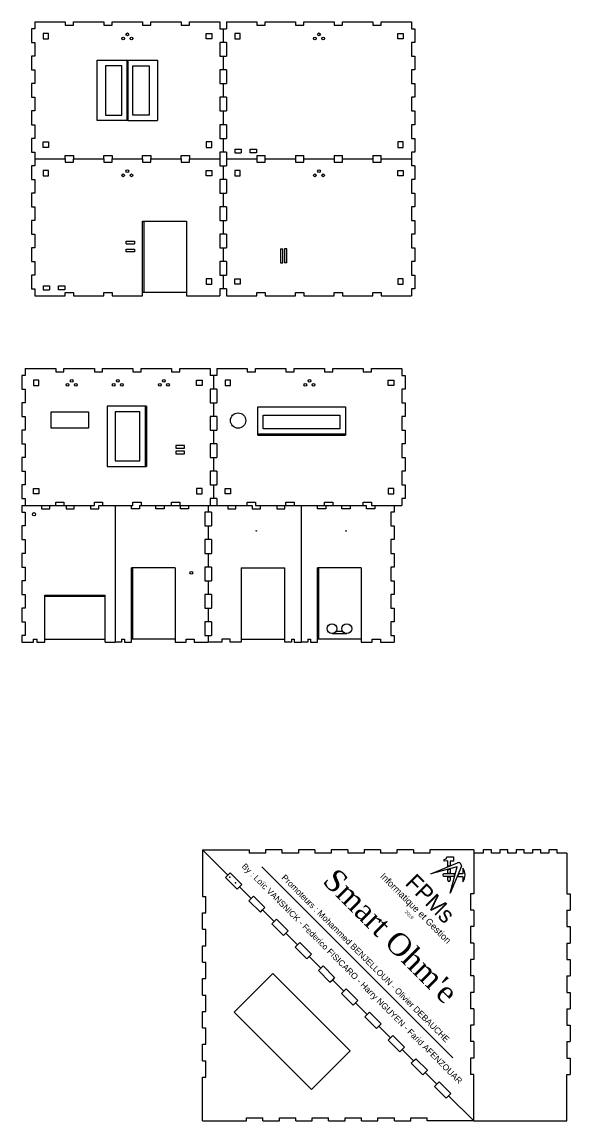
# Model space of a CAD drawing. Header units: centimetres. Extents: x 2033 to 2316, y 2004 to 2206.
# Drawn here: x 2033.3 to 2133.4, y 2003.8 to 2204.5 of the extents above; entities that cross this region are included whole.
import ezdxf

# ---------------------------------------------------------------- set-up
doc = ezdxf.new("R2010")
doc.units = ezdxf.units.CM
doc.styles.get("Standard").update_dxf_attribs({"font": 'arial.ttf'})

msp = doc.modelspace()

# ---------------------------------------------------------------- linework, layer by layer
for p, q in [((2035.62, 2204.48), (2041.18, 2204.48)), ((2035.62, 2204.48), (2035.62, 2203.23)), ((2041.18, 2204.48), (2041.18, 2203.88)), ((2041.18, 2203.88), (2042.68, 2203.88)), ((2042.68, 2203.88), (2042.68, 2204.48)), ((2042.68, 2204.48), (2048.24, 2204.48)), ((2048.24, 2204.48), (2048.24, 2203.88)), ((2048.24, 2203.88), (2049.74, 2203.88)), ((2049.74, 2203.88), (2049.74, 2204.48)), ((2049.74, 2204.48), (2055.3, 2204.48)), ((2055.3, 2204.48), (2055.3, 2203.88)), ((2055.3, 2203.88), (2056.8, 2203.88)), ((2056.8, 2203.88), (2056.8, 2204.48)), ((2056.8, 2204.48), (2062.36, 2204.48)), ((2062.36, 2204.48), (2062.36, 2203.88)), ((2062.36, 2203.88), (2063.86, 2203.88)), ((2063.86, 2203.88), (2063.86, 2204.48)), ((2063.86, 2204.48), (2069.42, 2204.48)), ((2069.42, 2204.48), (2069.42, 2203.23)), ((2070.62, 2204.48), (2076.18, 2204.48)), ((2070.62, 2204.48), (2070.62, 2203.23)), ((2076.18, 2204.48), (2076.18, 2203.88)), ((2076.18, 2203.88), (2077.68, 2203.88)), ((2077.68, 2203.88), (2077.68, 2204.48)), ((2077.68, 2204.48), (2083.24, 2204.48)), ((2083.24, 2204.48), (2083.24, 2203.88)), ((2083.24, 2203.88), (2084.74, 2203.88)), ((2084.74, 2203.88), (2084.74, 2204.48)), ((2084.74, 2204.48), (2090.3, 2204.48)), ((2090.3, 2204.48), (2090.3, 2203.88)), ((2090.3, 2203.88), (2091.8, 2203.88)), ((2091.8, 2203.88), (2091.8, 2204.48)), ((2091.8, 2204.48), (2097.36, 2204.48)), ((2097.36, 2204.48), (2097.36, 2203.88)), ((2097.36, 2203.88), (2098.86, 2203.88)), ((2098.86, 2203.88), (2098.86, 2204.48)), ((2098.86, 2204.48), (2104.42, 2204.48)), ((2104.42, 2204.48), (2104.42, 2203.23)), ((2035.62, 2203.23), (2035.02, 2203.23)), ((2035.02, 2203.23), (2035.02, 2200.73)), ((2037.12, 2202.38), (2037.12, 2201.38)), ((2038.12, 2202.38), (2037.12, 2202.38)), ((2038.12, 2201.38), (2038.12, 2202.38)), ((2066.92, 2201.38), (2066.92, 2202.38)), ((2066.92, 2202.38), (2067.92, 2202.38)), ((2067.92, 2202.38), (2067.92, 2201.38)), ((2069.42, 2203.23), (2070.62, 2203.23)), ((2070.02, 2203.23), (2070.02, 2200.73)), ((2072.12, 2202.38), (2072.12, 2201.38)), ((2073.12, 2202.38), (2072.12, 2202.38)), ((2073.12, 2201.38), (2073.12, 2202.38)), ((2101.92, 2201.38), (2101.92, 2202.38)), ((2101.92, 2202.38), (2102.92, 2202.38)), ((2102.92, 2202.38), (2102.92, 2201.38)), ((2104.42, 2203.23), (2105.02, 2203.23)), ((2105.02, 2203.23), (2105.02, 2200.73)), ((2035.02, 2200.73), (2035.62, 2200.73)), ((2035.62, 2200.73), (2035.62, 2198.23)), ((2037.12, 2201.38), (2038.12, 2201.38)), ((2067.92, 2201.38), (2066.92, 2201.38)), ((2070.62, 2200.73), (2069.42, 2200.73)), ((2069.42, 2200.73), (2069.42, 2198.23)), ((2070.62, 2200.73), (2070.62, 2198.23)), ((2072.12, 2201.38), (2073.12, 2201.38)), ((2102.92, 2201.38), (2101.92, 2201.38)), ((2105.02, 2200.73), (2104.42, 2200.73)), ((2104.42, 2200.73), (2104.42, 2198.23)), ((2035.62, 2198.23), (2035.02, 2198.23)), ((2035.02, 2198.23), (2035.02, 2195.73)), ((2069.42, 2198.23), (2070.62, 2198.23)), ((2070.02, 2198.23), (2070.02, 2195.73)), ((2104.42, 2198.23), (2105.02, 2198.23)), ((2105.02, 2198.23), (2105.02, 2195.73)), ((2035.02, 2195.73), (2035.62, 2195.73)), ((2035.62, 2195.73), (2035.62, 2193.23)), ((2047.02, 2186.48), (2047.02, 2197.48)), ((2047.02, 2197.48), (2052.44, 2197.48)), ((2051.52, 2196.48), (2048.52, 2196.48)), ((2048.52, 2196.48), (2048.52, 2187.48)), ((2051.52, 2187.48), (2051.52, 2196.48)), ((2052.44, 2197.48), (2052.44, 2186.48)), ((2052.44, 2197.48), (2052.59, 2197.48)), ((2052.59, 2197.48), (2052.59, 2186.48)), ((2052.59, 2197.48), (2058.02, 2197.48)), ((2053.52, 2187.48), (2053.52, 2196.48)), ((2053.52, 2196.48), (2056.52, 2196.48)), ((2056.52, 2196.48), (2056.52, 2187.48)), ((2058.02, 2197.48), (2058.02, 2186.48)), ((2070.62, 2195.73), (2069.42, 2195.73)), ((2069.42, 2195.73), (2069.42, 2193.23)), ((2070.62, 2195.73), (2070.62, 2193.23)), ((2105.02, 2195.73), (2104.42, 2195.73)), ((2104.42, 2195.73), (2104.42, 2193.23)), ((2035.62, 2193.23), (2035.02, 2193.23)), ((2035.02, 2193.23), (2035.02, 2190.73)), ((2069.42, 2193.23), (2070.62, 2193.23)), ((2070.02, 2193.23), (2070.02, 2190.73)), ((2104.42, 2193.23), (2105.02, 2193.23)), ((2105.02, 2193.23), (2105.02, 2190.73)), ((2035.02, 2190.73), (2035.62, 2190.73)), ((2035.62, 2190.73), (2035.62, 2188.23)), ((2070.62, 2190.73), (2069.42, 2190.73)), ((2069.42, 2190.73), (2069.42, 2188.23)), ((2070.62, 2190.73), (2070.62, 2188.23)), ((2105.02, 2190.73), (2104.42, 2190.73)), ((2104.42, 2190.73), (2104.42, 2188.23)), ((2035.62, 2188.23), (2035.02, 2188.23)), ((2035.02, 2188.23), (2035.02, 2185.73)), ((2069.42, 2188.23), (2070.62, 2188.23)), ((2070.02, 2188.23), (2070.02, 2185.73)), ((2104.42, 2188.23), (2105.02, 2188.23)), ((2105.02, 2188.23), (2105.02, 2185.73)), ((2035.02, 2185.73), (2035.62, 2185.73)), ((2035.62, 2185.73), (2035.62, 2183.23)), ((2052.44, 2186.48), (2047.02, 2186.48)), ((2048.52, 2187.48), (2051.52, 2187.48)), ((2052.59, 2186.48), (2052.44, 2186.48)), ((2052.59, 2186.48), (2058.02, 2186.48)), ((2056.52, 2187.48), (2053.52, 2187.48)), ((2070.62, 2185.73), (2069.42, 2185.73)), ((2069.42, 2185.73), (2069.42, 2183.23)), ((2070.62, 2185.73), (2070.62, 2183.23)), ((2105.02, 2185.73), (2104.42, 2185.73)), ((2104.42, 2185.73), (2104.42, 2183.23)), ((2035.62, 2183.23), (2035.02, 2183.23)), ((2035.02, 2183.23), (2035.02, 2180.73)), ((2037.12, 2181.58), (2037.12, 2182.58)), ((2037.12, 2182.58), (2038.12, 2182.58)), ((2038.12, 2181.58), (2037.12, 2181.58)), ((2038.12, 2182.58), (2038.12, 2181.58)), ((2067.92, 2182.58), (2066.92, 2182.58)), ((2066.92, 2182.58), (2066.92, 2181.58)), ((2066.92, 2181.58), (2067.92, 2181.58)), ((2067.92, 2181.58), (2067.92, 2182.58)), ((2069.42, 2183.23), (2070.62, 2183.23)), ((2070.02, 2183.23), (2070.02, 2180.73)), ((2102.92, 2182.58), (2101.92, 2182.58)), ((2101.92, 2182.58), (2101.92, 2181.58)), ((2101.92, 2181.58), (2102.92, 2181.58)), ((2102.92, 2181.58), (2102.92, 2182.58)), ((2104.42, 2183.23), (2105.02, 2183.23)), ((2105.02, 2183.23), (2105.02, 2180.73)), ((2035.02, 2180.73), (2035.62, 2180.73)), ((2035.62, 2180.73), (2035.62, 2179.48)), ((2041.18, 2179.48), (2041.18, 2180.08)), ((2041.18, 2180.08), (2042.68, 2180.08)), ((2042.68, 2180.08), (2042.68, 2179.48)), ((2048.24, 2179.48), (2048.24, 2180.08)), ((2048.24, 2180.08), (2049.74, 2180.08)), ((2049.74, 2180.08), (2049.74, 2179.48)), ((2055.3, 2179.48), (2055.3, 2180.08)), ((2055.3, 2180.08), (2056.8, 2180.08)), ((2056.8, 2180.08), (2056.8, 2179.48)), ((2062.36, 2179.48), (2062.36, 2180.08)), ((2062.36, 2180.08), (2063.86, 2180.08)), ((2063.86, 2180.08), (2063.86, 2179.48)), ((2070.62, 2180.73), (2069.42, 2180.73)), ((2069.42, 2180.73), (2069.42, 2179.48)), ((2070.62, 2180.73), (2070.62, 2178.23)), ((2072.12, 2181.28), (2072.12, 2180.58)), ((2072.12, 2181.28), (2073.32, 2181.28)), ((2072.12, 2180.58), (2073.32, 2180.58)), ((2073.32, 2181.28), (2073.32, 2180.58)), ((2074.92, 2180.58), (2074.92, 2181.28)), ((2074.92, 2181.28), (2076.12, 2181.28)), ((2076.12, 2180.58), (2074.92, 2180.58)), ((2076.12, 2181.28), (2076.12, 2180.58)), ((2076.18, 2180.08), (2076.18, 2178.88)), ((2076.18, 2180.08), (2077.68, 2180.08)), ((2077.68, 2178.88), (2077.68, 2180.08)), ((2083.24, 2180.08), (2083.24, 2178.88)), ((2083.24, 2180.08), (2084.74, 2180.08)), ((2084.74, 2178.88), (2084.74, 2180.08)), ((2090.3, 2180.08), (2090.3, 2178.88)), ((2090.3, 2180.08), (2091.8, 2180.08)), ((2091.8, 2178.88), (2091.8, 2180.08)), ((2097.36, 2180.08), (2097.36, 2178.88)), ((2097.36, 2180.08), (2098.86, 2180.08)), ((2098.86, 2178.88), (2098.86, 2180.08)), ((2104.42, 2180.73), (2104.42, 2178.23)), ((2105.02, 2180.73), (2104.42, 2180.73)), ((2035.62, 2178.23), (2035.02, 2178.23)), ((2035.02, 2178.23), (2035.02, 2175.73)), ((2035.62, 2179.48), (2041.18, 2179.48)), ((2035.62, 2179.48), (2035.62, 2178.23)), ((2041.18, 2179.48), (2041.18, 2178.88)), ((2041.18, 2178.88), (2042.68, 2178.88)), ((2042.68, 2178.88), (2042.68, 2179.48)), ((2042.68, 2179.48), (2048.24, 2179.48)), ((2048.24, 2179.48), (2048.24, 2178.88)), ((2048.24, 2178.88), (2049.74, 2178.88)), ((2049.74, 2178.88), (2049.74, 2179.48)), ((2049.74, 2179.48), (2055.3, 2179.48)), ((2055.3, 2179.48), (2055.3, 2178.88)), ((2055.3, 2178.88), (2056.8, 2178.88)), ((2056.8, 2178.88), (2056.8, 2179.48)), ((2056.8, 2179.48), (2062.36, 2179.48)), ((2062.36, 2179.48), (2062.36, 2178.88)), ((2062.36, 2178.88), (2063.86, 2178.88)), ((2063.86, 2178.88), (2063.86, 2179.48)), ((2063.86, 2179.48), (2069.42, 2179.48)), ((2069.42, 2179.48), (2069.42, 2178.23)), ((2069.42, 2178.23), (2070.62, 2178.23)), ((2070.02, 2178.23), (2070.02, 2175.73)), ((2070.62, 2179.48), (2076.18, 2179.48)), ((2076.18, 2178.88), (2077.68, 2178.88)), ((2077.68, 2179.48), (2083.24, 2179.48)), ((2083.24, 2178.88), (2084.74, 2178.88)), ((2084.74, 2179.48), (2090.3, 2179.48)), ((2090.3, 2178.88), (2091.8, 2178.88)), ((2091.8, 2179.48), (2097.36, 2179.48)), ((2097.36, 2178.88), (2098.86, 2178.88)), ((2098.86, 2179.48), (2104.42, 2179.48)), ((2105.02, 2178.23), (2104.42, 2178.23)), ((2105.02, 2178.23), (2105.02, 2175.73)), ((2035.02, 2175.73), (2035.62, 2175.73)), ((2035.62, 2175.73), (2035.62, 2173.23)), ((2037.12, 2177.38), (2037.12, 2176.38)), ((2038.12, 2177.38), (2037.12, 2177.38)), ((2037.12, 2176.38), (2038.12, 2176.38)), ((2038.12, 2176.38), (2038.12, 2177.38)), ((2066.92, 2176.38), (2066.92, 2177.38)), ((2066.92, 2177.38), (2067.92, 2177.38)), ((2067.92, 2176.38), (2066.92, 2176.38)), ((2067.92, 2177.38), (2067.92, 2176.38)), ((2070.62, 2175.73), (2069.42, 2175.73)), ((2069.42, 2175.73), (2069.42, 2173.23)), ((2070.62, 2175.73), (2070.62, 2173.23)), ((2072.12, 2177.38), (2072.12, 2176.38)), ((2073.12, 2177.38), (2072.12, 2177.38)), ((2072.12, 2176.38), (2073.12, 2176.38)), ((2073.12, 2176.38), (2073.12, 2177.38)), ((2101.92, 2176.38), (2101.92, 2177.38)), ((2101.92, 2177.38), (2102.92, 2177.38)), ((2102.92, 2176.38), (2101.92, 2176.38)), ((2102.92, 2177.38), (2102.92, 2176.38)), ((2105.02, 2175.73), (2104.42, 2175.73)), ((2104.42, 2175.73), (2104.42, 2173.23)), ((2035.62, 2173.23), (2035.02, 2173.23)), ((2035.02, 2173.23), (2035.02, 2170.73)), ((2069.42, 2173.23), (2070.62, 2173.23)), ((2070.02, 2173.23), (2070.02, 2170.73)), ((2104.42, 2173.23), (2105.02, 2173.23)), ((2105.02, 2173.23), (2105.02, 2170.73)), ((2035.02, 2170.73), (2035.62, 2170.73)), ((2035.62, 2170.73), (2035.62, 2168.23)), ((2070.62, 2170.73), (2069.42, 2170.73)), ((2069.42, 2170.73), (2069.42, 2168.23)), ((2070.62, 2170.73), (2070.62, 2168.23)), ((2105.02, 2170.73), (2104.42, 2170.73)), ((2104.42, 2170.73), (2104.42, 2168.23)), ((2035.62, 2168.23), (2035.02, 2168.23)), ((2035.02, 2168.23), (2035.02, 2165.73)), ((2055.3, 2154.48), (2055.3, 2168.08)), ((2055.3, 2168.08), (2063.3, 2168.08)), ((2055.5, 2168.08), (2055.5, 2155.08)), ((2063.3, 2168.08), (2063.3, 2154.48)), ((2069.42, 2168.23), (2070.62, 2168.23)), ((2070.02, 2168.23), (2070.02, 2165.73)), ((2104.42, 2168.23), (2105.02, 2168.23)), ((2105.02, 2168.23), (2105.02, 2165.73)), ((2035.02, 2165.73), (2035.62, 2165.73)), ((2035.62, 2165.73), (2035.62, 2163.23)), ((2070.62, 2165.73), (2069.42, 2165.73)), ((2069.42, 2165.73), (2069.42, 2163.23)), ((2070.62, 2165.73), (2070.62, 2163.23)), ((2105.02, 2165.73), (2104.42, 2165.73)), ((2104.42, 2165.73), (2104.42, 2163.23)), ((2052.3, 2163.98), (2052.3, 2164.48)), ((2052.3, 2164.48), (2053.8, 2164.48)), ((2052.3, 2163.98), (2053.8, 2163.98)), ((2053.8, 2164.48), (2053.8, 2163.98)), ((2035.62, 2163.23), (2035.02, 2163.23)), ((2035.02, 2163.23), (2035.02, 2160.73)), ((2052.3, 2162.48), (2052.3, 2162.98)), ((2052.3, 2162.98), (2053.8, 2162.98)), ((2053.8, 2162.48), (2052.3, 2162.48)), ((2053.8, 2162.98), (2053.8, 2162.48)), ((2069.42, 2163.23), (2070.62, 2163.23)), ((2070.02, 2163.23), (2070.02, 2160.73)), ((2080.52, 2163.08), (2080.52, 2160.48)), ((2080.52, 2163.08), (2080.89, 2163.08)), ((2080.89, 2160.48), (2080.89, 2163.08)), ((2081.62, 2163.08), (2081.24, 2163.08)), ((2081.24, 2163.08), (2081.24, 2160.48)), ((2081.62, 2160.48), (2081.62, 2163.08)), ((2104.42, 2163.23), (2105.02, 2163.23)), ((2105.02, 2163.23), (2105.02, 2160.73)), ((2035.02, 2160.73), (2035.62, 2160.73)), ((2035.62, 2160.73), (2035.62, 2158.23)), ((2070.62, 2160.73), (2069.42, 2160.73)), ((2069.42, 2160.73), (2069.42, 2158.23)), ((2070.62, 2160.73), (2070.62, 2158.23)), ((2080.52, 2160.48), (2080.89, 2160.48)), ((2081.62, 2160.48), (2081.24, 2160.48)), ((2105.02, 2160.73), (2104.42, 2160.73)), ((2104.42, 2160.73), (2104.42, 2158.23)), ((2035.62, 2158.23), (2035.02, 2158.23)), ((2035.02, 2158.23), (2035.02, 2155.73)), ((2067.92, 2157.58), (2066.92, 2157.58)), ((2066.92, 2157.58), (2066.92, 2156.58)), ((2067.92, 2156.58), (2067.92, 2157.58)), ((2069.42, 2158.23), (2070.62, 2158.23)), ((2070.02, 2158.23), (2070.02, 2155.73)), ((2072.12, 2156.58), (2072.12, 2157.58)), ((2072.12, 2157.58), (2073.12, 2157.58)), ((2073.12, 2157.58), (2073.12, 2156.58)), ((2102.92, 2157.58), (2101.92, 2157.58)), ((2101.92, 2157.58), (2101.92, 2156.58)), ((2102.92, 2156.58), (2102.92, 2157.58)), ((2104.42, 2158.23), (2105.02, 2158.23)), ((2105.02, 2158.23), (2105.02, 2155.73)), ((2035.02, 2155.73), (2035.62, 2155.73)), ((2035.62, 2155.73), (2035.62, 2154.48)), ((2037.12, 2156.28), (2037.12, 2155.58)), ((2037.12, 2156.28), (2038.32, 2156.28)), ((2037.12, 2155.58), (2038.32, 2155.58)), ((2038.32, 2156.28), (2038.32, 2155.58)), ((2039.92, 2155.58), (2039.92, 2156.28)), ((2039.92, 2156.28), (2041.12, 2156.28)), ((2041.12, 2155.58), (2039.92, 2155.58)), ((2041.12, 2156.28), (2041.12, 2155.58)), ((2066.92, 2156.58), (2067.92, 2156.58)), ((2070.62, 2155.73), (2069.42, 2155.73)), ((2069.42, 2155.73), (2069.42, 2154.48)), ((2070.62, 2155.73), (2070.62, 2154.48)), ((2073.12, 2156.58), (2072.12, 2156.58)), ((2101.92, 2156.58), (2102.92, 2156.58)), ((2105.02, 2155.73), (2104.42, 2155.73)), ((2104.42, 2155.73), (2104.42, 2154.48)), ((2035.62, 2154.48), (2041.18, 2154.48)), ((2041.18, 2154.48), (2041.18, 2155.08)), ((2041.18, 2155.08), (2042.68, 2155.08)), ((2042.68, 2155.08), (2042.68, 2154.48)), ((2042.68, 2154.48), (2048.24, 2154.48)), ((2048.24, 2154.48), (2048.24, 2155.08)), ((2048.24, 2155.08), (2049.74, 2155.08)), ((2049.74, 2155.08), (2049.74, 2154.48)), ((2049.74, 2154.48), (2055.3, 2154.48)), ((2063.3, 2155.08), (2055.3, 2155.08)), ((2063.3, 2154.48), (2069.42, 2154.48)), ((2070.62, 2154.48), (2076.18, 2154.48)), ((2076.18, 2154.48), (2076.18, 2155.08)), ((2076.18, 2155.08), (2077.68, 2155.08)), ((2077.68, 2155.08), (2077.68, 2154.48)), ((2077.68, 2154.48), (2083.24, 2154.48)), ((2083.24, 2154.48), (2083.24, 2155.08)), ((2083.24, 2155.08), (2084.74, 2155.08)), ((2084.74, 2155.08), (2084.74, 2154.48)), ((2084.74, 2154.48), (2090.3, 2154.48)), ((2090.3, 2154.48), (2090.3, 2155.08)), ((2090.3, 2155.08), (2091.8, 2155.08)), ((2091.8, 2155.08), (2091.8, 2154.48)), ((2091.8, 2154.48), (2097.36, 2154.48)), ((2097.36, 2154.48), (2097.36, 2155.08)), ((2097.36, 2155.08), (2098.86, 2155.08)), ((2098.86, 2155.08), (2098.86, 2154.48)), ((2098.86, 2154.48), (2104.42, 2154.48)), ((2033.87, 2139.95), (2033.27, 2139.95)), ((2033.27, 2139.95), (2033.27, 2137.45)), ((2033.87, 2141.2), (2039.43, 2141.2)), ((2033.87, 2141.2), (2033.87, 2139.95)), ((2039.43, 2141.2), (2039.43, 2140.6)), ((2039.43, 2140.6), (2040.93, 2140.6)), ((2040.93, 2140.6), (2040.93, 2141.2)), ((2040.93, 2141.2), (2046.49, 2141.2)), ((2046.49, 2141.2), (2046.49, 2140.6)), ((2046.49, 2140.6), (2047.99, 2140.6)), ((2047.99, 2140.6), (2047.99, 2141.2)), ((2047.99, 2141.2), (2053.55, 2141.2)), ((2053.55, 2141.2), (2053.55, 2140.6)), ((2053.55, 2140.6), (2055.05, 2140.6)), ((2055.05, 2140.6), (2055.05, 2141.2)), ((2055.05, 2141.2), (2060.61, 2141.2)), ((2060.61, 2141.2), (2060.61, 2140.6)), ((2060.61, 2140.6), (2062.11, 2140.6)), ((2062.11, 2140.6), (2062.11, 2141.2)), ((2062.11, 2141.2), (2067.67, 2141.2)), ((2067.67, 2141.2), (2067.67, 2139.95)), ((2068.87, 2139.95), (2067.67, 2139.95)), ((2068.27, 2139.95), (2068.27, 2137.45)), ((2068.87, 2141.2), (2074.43, 2141.2)), ((2068.87, 2141.2), (2068.87, 2139.95)), ((2074.43, 2141.2), (2074.43, 2140.6)), ((2074.43, 2140.6), (2075.93, 2140.6)), ((2075.93, 2140.6), (2075.93, 2141.2)), ((2075.93, 2141.2), (2081.49, 2141.2)), ((2081.49, 2141.2), (2081.49, 2140.6)), ((2081.49, 2140.6), (2082.99, 2140.6)), ((2082.99, 2140.6), (2082.99, 2141.2)), ((2082.99, 2141.2), (2088.55, 2141.2)), ((2088.55, 2141.2), (2088.55, 2140.6)), ((2088.55, 2140.6), (2090.05, 2140.6)), ((2090.05, 2140.6), (2090.05, 2141.2)), ((2090.05, 2141.2), (2095.61, 2141.2)), ((2095.61, 2141.2), (2095.61, 2140.6)), ((2095.61, 2140.6), (2097.11, 2140.6)), ((2097.11, 2140.6), (2097.11, 2141.2)), ((2097.11, 2141.2), (2102.67, 2141.2)), ((2102.67, 2141.2), (2102.67, 2139.95)), ((2102.67, 2139.95), (2103.27, 2139.95)), ((2103.27, 2139.95), (2103.27, 2137.45)), ((2033.27, 2137.45), (2033.87, 2137.45)), ((2033.87, 2137.45), (2033.87, 2134.95)), ((2035.37, 2139.1), (2035.37, 2138.1)), ((2036.37, 2139.1), (2035.37, 2139.1)), ((2035.37, 2138.1), (2036.37, 2138.1)), ((2036.37, 2138.1), (2036.37, 2139.1)), ((2065.17, 2138.1), (2065.17, 2139.1)), ((2065.17, 2139.1), (2066.17, 2139.1)), ((2066.17, 2138.1), (2065.17, 2138.1)), ((2066.17, 2139.1), (2066.17, 2138.1)), ((2068.87, 2137.45), (2067.67, 2137.45)), ((2067.67, 2137.45), (2067.67, 2134.95)), ((2068.87, 2137.45), (2068.87, 2134.95)), ((2070.37, 2139.1), (2070.37, 2138.1)), ((2071.37, 2139.1), (2070.37, 2139.1)), ((2070.37, 2138.1), (2071.37, 2138.1)), ((2071.37, 2138.1), (2071.37, 2139.1)), ((2100.17, 2138.1), (2100.17, 2139.1)), ((2100.17, 2139.1), (2101.17, 2139.1)), ((2101.17, 2138.1), (2100.17, 2138.1)), ((2101.17, 2139.1), (2101.17, 2138.1)), ((2103.27, 2137.45), (2102.67, 2137.45)), ((2102.67, 2137.45), (2102.67, 2134.95)), ((2033.87, 2134.95), (2033.27, 2134.95)), ((2033.27, 2134.95), (2033.27, 2132.45)), ((2056.02, 2134.32), (2048.82, 2134.32)), ((2048.82, 2134.32), (2048.82, 2123.32)), ((2055.82, 2123.32), (2055.82, 2134.32)), ((2056.02, 2134.32), (2056.02, 2123.32)), ((2067.67, 2134.95), (2068.87, 2134.95)), ((2068.27, 2134.95), (2068.27, 2132.45)), ((2076.34, 2129), (2076.34, 2134.2)), ((2076.34, 2134.2), (2092.34, 2134.2)), ((2092.34, 2134.2), (2092.34, 2129)), ((2102.67, 2134.95), (2103.27, 2134.95)), ((2103.27, 2134.95), (2103.27, 2132.45)), ((2033.27, 2132.45), (2033.87, 2132.45)), ((2033.87, 2132.45), (2033.87, 2129.95)), ((2038.6, 2130.3), (2038.6, 2133.3)), ((2038.6, 2133.3), (2045.4, 2133.3)), ((2045.4, 2133.3), (2045.4, 2130.3)), ((2054.82, 2133.32), (2050.32, 2133.32)), ((2050.32, 2133.32), (2050.32, 2124.32)), ((2054.82, 2124.32), (2054.82, 2133.32)), ((2068.87, 2132.45), (2067.67, 2132.45)), ((2067.67, 2132.45), (2067.67, 2129.95)), ((2068.87, 2132.45), (2068.87, 2129.95)), ((2077.34, 2130.2), (2077.34, 2132.7)), ((2077.34, 2132.7), (2091.34, 2132.7)), ((2091.34, 2132.7), (2091.34, 2130.2)), ((2103.27, 2132.45), (2102.67, 2132.45)), ((2102.67, 2132.45), (2102.67, 2129.95)), ((2033.87, 2129.95), (2033.27, 2129.95)), ((2033.27, 2129.95), (2033.27, 2127.45)), ((2045.4, 2130.3), (2038.6, 2130.3)), ((2067.67, 2129.95), (2068.87, 2129.95)), ((2068.27, 2129.95), (2068.27, 2127.45)), ((2091.34, 2130.2), (2077.34, 2130.2)), ((2102.67, 2129.95), (2103.27, 2129.95)), ((2103.27, 2129.95), (2103.27, 2127.45)), ((2033.27, 2127.45), (2033.87, 2127.45)), ((2033.87, 2127.45), (2033.87, 2124.95)), ((2068.87, 2127.45), (2067.67, 2127.45)), ((2067.67, 2127.45), (2067.67, 2124.95)), ((2068.87, 2127.45), (2068.87, 2124.95)), ((2092.34, 2129.2), (2076.34, 2129.2)), ((2076.34, 2129), (2092.34, 2129)), ((2103.27, 2127.45), (2102.67, 2127.45)), ((2102.67, 2127.45), (2102.67, 2124.95)), ((2062.98, 2127.13), (2061.38, 2127.13)), ((2061.38, 2127.13), (2061.38, 2126.63)), ((2061.38, 2126.63), (2062.98, 2126.63)), ((2061.38, 2126.13), (2061.38, 2125.63)), ((2062.98, 2126.13), (2061.38, 2126.13)), ((2061.38, 2125.63), (2062.98, 2125.63)), ((2062.98, 2126.63), (2062.98, 2127.13)), ((2062.98, 2125.63), (2062.98, 2126.13)), ((2033.87, 2124.95), (2033.27, 2124.95)), ((2033.27, 2124.95), (2033.27, 2122.45)), ((2050.32, 2124.32), (2054.82, 2124.32)), ((2067.67, 2124.95), (2068.87, 2124.95)), ((2068.27, 2124.95), (2068.27, 2122.45)), ((2102.67, 2124.95), (2103.27, 2124.95)), ((2103.27, 2124.95), (2103.27, 2122.45)), ((2033.27, 2122.45), (2033.87, 2122.45)), ((2033.87, 2122.45), (2033.87, 2119.95)), ((2048.82, 2123.32), (2056.02, 2123.32)), ((2068.87, 2122.45), (2067.67, 2122.45)), ((2067.67, 2122.45), (2067.67, 2119.95)), ((2068.87, 2122.45), (2068.87, 2119.95)), ((2103.27, 2122.45), (2102.67, 2122.45)), ((2102.67, 2122.45), (2102.67, 2119.95)), ((2033.87, 2119.95), (2033.27, 2119.95)), ((2033.27, 2119.95), (2033.27, 2117.45)), ((2067.67, 2119.95), (2068.87, 2119.95)), ((2068.27, 2119.95), (2068.27, 2117.45)), ((2102.67, 2119.95), (2103.27, 2119.95)), ((2103.27, 2119.95), (2103.27, 2117.45)), ((2033.27, 2117.45), (2033.87, 2117.45)), ((2033.87, 2117.45), (2033.87, 2116.2)), ((2035.37, 2118.3), (2035.37, 2119.3)), ((2035.37, 2119.3), (2036.37, 2119.3)), ((2036.37, 2118.3), (2035.37, 2118.3)), ((2036.37, 2119.3), (2036.37, 2118.3)), ((2066.17, 2119.3), (2065.17, 2119.3)), ((2065.17, 2119.3), (2065.17, 2118.3)), ((2065.17, 2118.3), (2066.17, 2118.3)), ((2066.17, 2118.3), (2066.17, 2119.3)), ((2068.87, 2117.45), (2067.67, 2117.45)), ((2067.67, 2117.45), (2067.67, 2116.2)), ((2068.87, 2117.45), (2068.87, 2116.2)), ((2070.37, 2118.3), (2070.37, 2119.3)), ((2070.37, 2119.3), (2071.37, 2119.3)), ((2071.37, 2118.3), (2070.37, 2118.3)), ((2071.37, 2119.3), (2071.37, 2118.3)), ((2101.17, 2119.3), (2100.17, 2119.3)), ((2100.17, 2119.3), (2100.17, 2118.3)), ((2100.17, 2118.3), (2101.17, 2118.3)), ((2101.17, 2118.3), (2101.17, 2119.3)), ((2103.27, 2117.45), (2102.67, 2117.45)), ((2102.67, 2117.45), (2102.67, 2116.2)), ((2033.27, 2116.2), (2033.27, 2114.95)), ((2033.27, 2116.2), (2046.49, 2116.2)), ((2036.85, 2116.2), (2036.85, 2115.6)), ((2036.85, 2115.6), (2038.35, 2115.6)), ((2038.35, 2115.6), (2038.35, 2116.2)), ((2039.43, 2116.2), (2039.43, 2116.8)), ((2039.43, 2116.8), (2040.93, 2116.8)), ((2040.93, 2116.8), (2040.93, 2116.2)), ((2041.32, 2116.2), (2041.32, 2115.6)), ((2041.32, 2115.6), (2042.82, 2115.6)), ((2042.82, 2115.6), (2042.82, 2116.2)), ((2045.8, 2116.2), (2045.8, 2115.6)), ((2045.8, 2115.6), (2047.3, 2115.6)), ((2046.49, 2116.2), (2046.49, 2116.8)), ((2046.49, 2116.8), (2047.99, 2116.8)), ((2047.3, 2115.6), (2047.3, 2116.2)), ((2047.3, 2116.2), (2053.55, 2116.2)), ((2047.99, 2116.8), (2047.99, 2116.2)), ((2050.27, 2116.2), (2050.27, 2091.2)), ((2053.25, 2115.6), (2053.25, 2116.2)), ((2054.75, 2115.6), (2053.25, 2115.6)), ((2053.55, 2116.2), (2053.55, 2116.8)), ((2053.55, 2116.8), (2055.05, 2116.8)), ((2054.75, 2116.2), (2054.75, 2115.6)), ((2054.75, 2116.2), (2075.32, 2116.2)), ((2055.05, 2116.8), (2055.05, 2116.2)), ((2057.72, 2115.6), (2057.72, 2116.2)), ((2059.22, 2115.6), (2057.72, 2115.6)), ((2059.22, 2116.2), (2059.22, 2115.6)), ((2060.61, 2116.2), (2060.61, 2116.8)), ((2060.61, 2116.8), (2062.11, 2116.8)), ((2062.11, 2116.8), (2062.11, 2116.2)), ((2062.2, 2115.6), (2062.2, 2116.2)), ((2063.7, 2115.6), (2062.2, 2115.6)), ((2063.7, 2116.2), (2063.7, 2115.6)), ((2067.27, 2116.2), (2067.27, 2114.95)), ((2070.85, 2116.2), (2070.85, 2115.6)), ((2070.85, 2115.6), (2072.35, 2115.6)), ((2072.35, 2115.6), (2072.35, 2116.2)), ((2074.43, 2116.2), (2074.43, 2116.8)), ((2074.43, 2116.8), (2075.93, 2116.8)), ((2075.32, 2116.2), (2075.32, 2115.6)), ((2075.32, 2115.6), (2076.82, 2115.6)), ((2075.93, 2116.8), (2075.93, 2116.2)), ((2075.93, 2116.2), (2096.2, 2116.2)), ((2076.82, 2115.6), (2076.82, 2116.2)), ((2079.8, 2116.2), (2079.8, 2115.6)), ((2079.8, 2115.6), (2081.3, 2115.6)), ((2081.3, 2115.6), (2081.3, 2116.2)), ((2081.49, 2116.2), (2081.49, 2116.8)), ((2081.49, 2116.8), (2082.99, 2116.8)), ((2082.99, 2116.8), (2082.99, 2116.2)), ((2084.27, 2116.2), (2084.27, 2091.2)), ((2087.25, 2115.6), (2087.25, 2116.2)), ((2088.75, 2115.6), (2087.25, 2115.6)), ((2088.55, 2116.2), (2088.55, 2116.8)), ((2088.55, 2116.8), (2090.05, 2116.8)), ((2088.75, 2116.2), (2088.75, 2115.6)), ((2090.05, 2116.8), (2090.05, 2116.2)), ((2091.72, 2115.6), (2091.72, 2116.2)), ((2093.22, 2115.6), (2091.72, 2115.6)), ((2093.22, 2116.2), (2093.22, 2115.6)), ((2095.61, 2116.2), (2095.61, 2116.8)), ((2095.61, 2116.8), (2097.11, 2116.8)), ((2096.2, 2115.6), (2096.2, 2116.2)), ((2097.7, 2115.6), (2096.2, 2115.6)), ((2097.11, 2116.8), (2097.11, 2116.2)), ((2097.11, 2116.2), (2102.67, 2116.2)), ((2097.7, 2116.2), (2097.7, 2115.6)), ((2101.27, 2116.2), (2101.27, 2114.95)), ((2033.27, 2114.95), (2033.87, 2114.95)), ((2033.87, 2114.95), (2033.87, 2112.45)), ((2067.87, 2114.95), (2066.67, 2114.95)), ((2066.67, 2114.95), (2066.67, 2112.45)), ((2067.87, 2114.95), (2067.87, 2112.45)), ((2101.27, 2114.95), (2100.67, 2114.95)), ((2100.67, 2114.95), (2100.67, 2112.45)), ((2033.87, 2112.45), (2033.27, 2112.45)), ((2033.27, 2112.45), (2033.27, 2109.95)), ((2066.67, 2112.45), (2067.87, 2112.45)), ((2067.27, 2112.45), (2067.27, 2109.95)), ((2100.67, 2112.45), (2101.27, 2112.45)), ((2101.27, 2112.45), (2101.27, 2109.95)), ((2033.27, 2109.95), (2033.87, 2109.95)), ((2033.87, 2109.95), (2033.87, 2107.45)), ((2067.87, 2109.95), (2066.67, 2109.95)), ((2066.67, 2109.95), (2066.67, 2107.45)), ((2067.87, 2109.95), (2067.87, 2107.45)), ((2101.27, 2109.95), (2100.67, 2109.95)), ((2100.67, 2109.95), (2100.67, 2107.45)), ((2033.87, 2107.45), (2033.27, 2107.45)), ((2033.27, 2107.45), (2033.27, 2104.95)), ((2066.67, 2107.45), (2067.87, 2107.45)), ((2067.27, 2107.45), (2067.27, 2104.95)), ((2100.67, 2107.45), (2101.27, 2107.45)), ((2101.27, 2107.45), (2101.27, 2104.95)), ((2033.27, 2104.95), (2033.87, 2104.95)), ((2033.87, 2104.95), (2033.87, 2102.45)), ((2053.25, 2091.2), (2053.25, 2104.8)), ((2061.25, 2104.8), (2053.25, 2104.8)), ((2053.45, 2104.8), (2053.45, 2091.8)), ((2061.25, 2104.8), (2061.25, 2091.2)), ((2067.87, 2104.95), (2066.67, 2104.95)), ((2066.67, 2104.95), (2066.67, 2102.45)), ((2067.87, 2104.95), (2067.87, 2102.45)), ((2073.3, 2104.8), (2081.3, 2104.8)), ((2073.3, 2104.8), (2073.3, 2091.2)), ((2081.3, 2091.2), (2081.3, 2104.8)), ((2087.25, 2091.2), (2087.25, 2104.8)), ((2095.25, 2104.8), (2087.25, 2104.8)), ((2087.45, 2104.8), (2087.45, 2091.8)), ((2095.25, 2104.8), (2095.25, 2091.2)), ((2101.27, 2104.95), (2100.67, 2104.95)), ((2100.67, 2104.95), (2100.67, 2102.45)), ((2033.87, 2102.45), (2033.27, 2102.45)), ((2033.27, 2102.45), (2033.27, 2099.95)), ((2066.67, 2102.45), (2067.87, 2102.45)), ((2067.27, 2102.45), (2067.27, 2099.95)), ((2100.67, 2102.45), (2101.27, 2102.45)), ((2101.27, 2102.45), (2101.27, 2099.95)), ((2033.27, 2099.95), (2033.87, 2099.95)), ((2033.87, 2099.95), (2033.87, 2097.45)), ((2037.47, 2091.2), (2037.47, 2099.8)), ((2037.47, 2099.8), (2048.47, 2099.8)), ((2037.47, 2099.6), (2048.47, 2099.6)), ((2048.47, 2091.2), (2048.47, 2099.8)), ((2067.87, 2099.95), (2066.67, 2099.95)), ((2066.67, 2099.95), (2066.67, 2097.45)), ((2067.87, 2099.95), (2067.87, 2097.45)), ((2101.27, 2099.95), (2100.67, 2099.95)), ((2100.67, 2099.95), (2100.67, 2097.45)), ((2033.87, 2097.45), (2033.27, 2097.45)), ((2033.27, 2097.45), (2033.27, 2094.95)), ((2066.67, 2097.45), (2067.87, 2097.45)), ((2067.27, 2097.45), (2067.27, 2094.95)), ((2100.67, 2097.45), (2101.27, 2097.45)), ((2101.27, 2097.45), (2101.27, 2094.95)), ((2033.27, 2094.95), (2033.87, 2094.95)), ((2033.87, 2094.95), (2033.87, 2092.45)), ((2067.87, 2094.95), (2066.67, 2094.95)), ((2066.67, 2094.95), (2066.67, 2092.45)), ((2067.87, 2094.95), (2067.87, 2092.45)), ((2101.27, 2094.95), (2100.67, 2094.95)), ((2100.67, 2094.95), (2100.67, 2092.45)), ((2033.87, 2092.45), (2033.27, 2092.45)), ((2033.27, 2092.45), (2033.27, 2091.2)), ((2035.37, 2091.2), (2035.37, 2091.8)), ((2035.37, 2091.8), (2035.97, 2091.8)), ((2035.97, 2091.8), (2035.97, 2091.2)), ((2037.47, 2091.8), (2048.47, 2091.8)), ((2051.47, 2091.8), (2051.97, 2091.8)), ((2051.47, 2091.8), (2051.47, 2091.2)), ((2051.97, 2091.8), (2051.97, 2091.2)), ((2061.25, 2091.8), (2053.25, 2091.8)), ((2063.25, 2091.2), (2063.25, 2091.8)), ((2063.25, 2091.8), (2064.75, 2091.8)), ((2064.75, 2091.8), (2064.75, 2091.2)), ((2066.67, 2092.45), (2067.87, 2092.45)), ((2067.27, 2092.45), (2067.27, 2091.2)), ((2071.3, 2091.8), (2069.8, 2091.8)), ((2069.8, 2091.8), (2069.8, 2091.2)), ((2071.3, 2091.2), (2071.3, 2091.8)), ((2073.3, 2091.8), (2081.3, 2091.8)), ((2082.5, 2091.8), (2083, 2091.8)), ((2082.5, 2091.8), (2082.5, 2091.2)), ((2083, 2091.8), (2083, 2091.2)), ((2085.47, 2091.8), (2085.97, 2091.8)), ((2085.47, 2091.8), (2085.47, 2091.2)), ((2085.97, 2091.8), (2085.97, 2091.2)), ((2095.25, 2091.8), (2087.25, 2091.8)), ((2089.9, 2092.8), (2092.6, 2092.8)), ((2090.68, 2093.25), (2091.82, 2093.25)), ((2097.25, 2091.2), (2097.25, 2091.8)), ((2097.25, 2091.8), (2098.75, 2091.8)), ((2098.75, 2091.8), (2098.75, 2091.2)), ((2100.67, 2092.45), (2101.27, 2092.45)), ((2101.27, 2092.45), (2101.27, 2091.2)), ((2033.27, 2091.2), (2035.37, 2091.2)), ((2035.97, 2091.2), (2037.47, 2091.2)), ((2048.47, 2091.2), (2050.27, 2091.2)), ((2051.47, 2091.2), (2050.27, 2091.2)), ((2051.97, 2091.2), (2053.25, 2091.2)), ((2061.25, 2091.2), (2063.25, 2091.2)), ((2064.75, 2091.2), (2067.27, 2091.2)), ((2069.8, 2091.2), (2067.27, 2091.2)), ((2073.3, 2091.2), (2071.3, 2091.2)), ((2082.5, 2091.2), (2081.3, 2091.2)), ((2083, 2091.2), (2084.27, 2091.2)), ((2085.47, 2091.2), (2084.27, 2091.2)), ((2085.97, 2091.2), (2087.25, 2091.2)), ((2095.25, 2091.2), (2097.25, 2091.2)), ((2098.75, 2091.2), (2101.27, 2091.2)), ((2066.27, 2053.28), (2070.87, 2048.69)), ((2066.27, 2053.28), (2066.27, 2044.79)), ((2066.27, 2053.28), (2070.87, 2048.69)), ((2066.27, 2053.28), (2074.76, 2053.28)), ((2074.76, 2053.28), (2074.76, 2052.68)), ((2079.26, 2053.28), (2077.76, 2053.28)), ((2077.76, 2053.28), (2077.76, 2052.68)), ((2080.76, 2053.28), (2079.26, 2053.28)), ((2080.76, 2053.28), (2080.76, 2052.68)), ((2085.26, 2053.28), (2083.76, 2053.28)), ((2083.76, 2053.28), (2083.76, 2052.68)), ((2086.76, 2053.28), (2085.26, 2053.28)), ((2086.76, 2053.28), (2086.76, 2052.68)), ((2091.26, 2053.28), (2089.76, 2053.28)), ((2089.76, 2053.28), (2089.76, 2052.68)), ((2092.76, 2053.28), (2091.26, 2053.28)), ((2092.76, 2053.28), (2092.76, 2052.68)), ((2097.26, 2053.28), (2095.76, 2053.28)), ((2095.76, 2053.28), (2095.76, 2052.68)), ((2098.76, 2053.28), (2097.26, 2053.28)), ((2098.76, 2053.28), (2098.76, 2052.68)), ((2103.26, 2053.28), (2101.76, 2053.28)), ((2101.76, 2053.28), (2101.76, 2052.68)), ((2104.76, 2053.28), (2103.26, 2053.28)), ((2104.76, 2053.28), (2104.76, 2052.68)), ((2107.77, 2053.28), (2107.77, 2052.68)), ((2115.77, 2053.28), (2107.77, 2053.28)), ((2115.77, 2053.28), (2115.77, 2045.28)), ((2119.02, 2053.28), (2117.52, 2053.28)), ((2117.52, 2053.28), (2117.52, 2052.68)), ((2119.02, 2052.68), (2119.02, 2053.28)), ((2122.02, 2053.28), (2120.52, 2053.28)), ((2120.52, 2053.28), (2120.52, 2052.68)), ((2122.02, 2052.68), (2122.02, 2053.28)), ((2125.02, 2053.28), (2123.52, 2053.28)), ((2123.52, 2053.28), (2123.52, 2052.68)), ((2125.02, 2052.68), (2125.02, 2053.28)), ((2128.02, 2053.28), (2126.52, 2053.28)), ((2126.52, 2053.28), (2126.52, 2052.68)), ((2128.02, 2052.68), (2128.02, 2053.28)), ((2131.02, 2053.28), (2129.52, 2053.28)), ((2129.52, 2053.28), (2129.52, 2052.68)), ((2131.02, 2052.68), (2131.02, 2053.28)), ((2076.26, 2052.68), (2074.76, 2052.68)), ((2077.76, 2052.68), (2076.26, 2052.68)), ((2082.26, 2052.68), (2080.76, 2052.68)), ((2083.76, 2052.68), (2082.26, 2052.68)), ((2088.26, 2052.68), (2086.76, 2052.68)), ((2089.76, 2052.68), (2088.26, 2052.68)), ((2094.26, 2052.68), (2092.76, 2052.68)), ((2095.76, 2052.68), (2094.26, 2052.68)), ((2100.26, 2052.68), (2098.76, 2052.68)), ((2101.76, 2052.68), (2100.26, 2052.68)), ((2106.27, 2052.68), (2104.76, 2052.68)), ((2107.77, 2052.68), (2106.27, 2052.68)), ((2110.38, 2051.26), (2110.37, 2051.55)), ((2111.03, 2051.27), (2110.38, 2051.26)), ((2110.89, 2052.02), (2112.09, 2052.03)), ((2111.03, 2050.27), (2111.03, 2051.27)), ((2111.49, 2051.26), (2111.49, 2050.47)), ((2112.09, 2051.26), (2111.49, 2051.26)), ((2112.09, 2052.03), (2112.09, 2051.26)), ((2117.52, 2052.68), (2115.77, 2052.68)), ((2120.52, 2052.68), (2119.02, 2052.68)), ((2123.52, 2052.68), (2122.02, 2052.68)), ((2126.52, 2052.68), (2125.02, 2052.68)), ((2129.52, 2052.68), (2128.02, 2052.68)), ((2132.77, 2052.68), (2131.02, 2052.68)), ((2132.77, 2052.68), (2132.77, 2045.28)), ((2077.08, 2050.18), (2111.96, 2015.3)), ((2107.97, 2048.94), (2112.8, 2050.93)), ((2112.77, 2050.21), (2107.97, 2048.94)), ((2111.49, 2050.47), (2111.03, 2050.27)), ((2111.03, 2049.66), (2111.47, 2049.79)), ((2111.04, 2049), (2111.03, 2049.66)), ((2111.47, 2049.79), (2111.47, 2049.01)), ((2113.53, 2050.31), (2111.48, 2045.41)), ((2111.48, 2045.41), (2112.77, 2050.21)), ((2113.81, 2049.96), (2113.82, 2048.92)), ((2070.87, 2048.69), (2070.44, 2048.26)), ((2070.44, 2048.26), (2072.56, 2046.14)), ((2070.87, 2048.69), (2071.29, 2049.11)), ((2071.29, 2049.11), (2073.41, 2046.99)), ((2112.33, 2048.9), (2110.28, 2048.9)), ((2110.32, 2048.47), (2112.22, 2048.47)), ((2111.03, 2048.38), (2111.47, 2048.38)), ((2111.03, 2047.76), (2111.03, 2048.38)), ((2111.47, 2049.01), (2111.04, 2049)), ((2111.47, 2048.38), (2111.47, 2047.77)), ((2112.22, 2048.47), (2112.33, 2048.9)), ((2113.03, 2048.91), (2112.83, 2048.46)), ((2112.83, 2048.46), (2113.81, 2048.46)), ((2113.82, 2048.92), (2113.03, 2048.91)), ((2113.81, 2048.46), (2113.81, 2047.48)), ((2072.56, 2046.14), (2072.99, 2046.57)), ((2073.41, 2046.99), (2072.99, 2046.57)), ((2072.99, 2046.57), (2075.11, 2044.44)), ((2072.99, 2046.57), (2075.11, 2044.44)), ((2115.77, 2045.28), (2115.17, 2045.28)), ((2115.17, 2045.28), (2115.17, 2043.78)), ((2132.77, 2045.28), (2133.37, 2045.28)), ((2133.37, 2045.28), (2133.37, 2043.78)), ((2066.27, 2044.79), (2066.87, 2044.79)), ((2066.87, 2043.29), (2066.87, 2044.79)), ((2066.87, 2041.79), (2066.87, 2043.29)), ((2075.11, 2044.44), (2074.68, 2044.02)), ((2074.68, 2044.02), (2076.81, 2041.9)), ((2075.11, 2044.44), (2075.53, 2044.87)), ((2075.53, 2044.87), (2077.65, 2042.75)), ((2115.17, 2043.78), (2115.17, 2042.28)), ((2133.37, 2043.78), (2133.37, 2042.28)), ((2066.27, 2040.29), (2066.27, 2041.79)), ((2066.27, 2041.79), (2066.87, 2041.79)), ((2076.81, 2041.9), (2077.23, 2042.32)), ((2077.65, 2042.75), (2077.23, 2042.32)), ((2077.23, 2042.32), (2079.35, 2040.2)), ((2077.23, 2042.32), (2079.35, 2040.2)), ((2115.77, 2042.28), (2115.17, 2042.28)), ((2115.77, 2042.28), (2115.77, 2040.78)), ((2132.77, 2042.28), (2133.37, 2042.28)), ((2132.77, 2042.28), (2132.77, 2040.78)), ((2066.27, 2038.79), (2066.27, 2040.29)), ((2079.35, 2040.2), (2078.93, 2039.78)), ((2078.93, 2039.78), (2081.05, 2037.66)), ((2079.35, 2040.2), (2079.78, 2040.63)), ((2079.78, 2040.63), (2081.9, 2038.5)), ((2115.77, 2039.28), (2115.17, 2039.28)), ((2115.17, 2039.28), (2115.17, 2037.78)), ((2115.77, 2040.78), (2115.77, 2039.28)), ((2132.77, 2040.78), (2132.77, 2039.28)), ((2132.77, 2039.28), (2133.37, 2039.28)), ((2133.37, 2039.28), (2133.37, 2037.78)), ((2066.27, 2038.79), (2066.87, 2038.79)), ((2066.87, 2037.29), (2066.87, 2038.79)), ((2066.87, 2035.79), (2066.87, 2037.29)), ((2081.05, 2037.66), (2081.47, 2038.08)), ((2081.9, 2038.5), (2081.47, 2038.08)), ((2081.47, 2038.08), (2083.59, 2035.96)), ((2081.47, 2038.08), (2083.59, 2035.96)), ((2115.17, 2037.78), (2115.17, 2036.28)), ((2133.37, 2037.78), (2133.37, 2036.28)), ((2066.27, 2034.29), (2066.27, 2035.79)), ((2066.27, 2035.79), (2066.87, 2035.79)), ((2083.59, 2035.96), (2083.17, 2035.53)), ((2083.17, 2035.53), (2085.29, 2033.41)), ((2083.59, 2035.96), (2084.02, 2036.38)), ((2084.02, 2036.38), (2086.14, 2034.26)), ((2115.77, 2036.28), (2115.17, 2036.28)), ((2115.77, 2036.28), (2115.77, 2034.78)), ((2132.77, 2036.28), (2133.37, 2036.28)), ((2132.77, 2036.28), (2132.77, 2034.78)), ((2066.27, 2032.79), (2066.27, 2034.29)), ((2085.29, 2033.41), (2085.72, 2033.84)), ((2086.14, 2034.26), (2085.72, 2033.84)), ((2085.72, 2033.84), (2087.84, 2031.72)), ((2085.72, 2033.84), (2087.84, 2031.72)), ((2115.77, 2033.28), (2115.17, 2033.28)), ((2115.17, 2033.28), (2115.17, 2031.78)), ((2115.77, 2034.78), (2115.77, 2033.28)), ((2132.77, 2034.78), (2132.77, 2033.28)), ((2132.77, 2033.28), (2133.37, 2033.28)), ((2133.37, 2033.28), (2133.37, 2031.78)), ((2066.27, 2032.79), (2066.87, 2032.79)), ((2066.87, 2031.29), (2066.87, 2032.79)), ((2066.87, 2029.79), (2066.87, 2031.29)), ((2087.84, 2031.72), (2087.41, 2031.29)), ((2087.41, 2031.29), (2089.53, 2029.17)), ((2087.84, 2031.72), (2088.26, 2032.14)), ((2088.26, 2032.14), (2090.38, 2030.02)), ((2115.17, 2031.78), (2115.17, 2030.28)), ((2133.37, 2031.78), (2133.37, 2030.28)), ((2066.27, 2028.29), (2066.27, 2029.79)), ((2066.27, 2029.79), (2066.87, 2029.79)), ((2072.01, 2023.67), (2079.08, 2030.74)), ((2079.08, 2030.74), (2093.22, 2016.6)), ((2089.53, 2029.17), (2089.96, 2029.59)), ((2090.38, 2030.02), (2089.96, 2029.59)), ((2089.96, 2029.59), (2092.08, 2027.47)), ((2089.96, 2029.59), (2092.08, 2027.47)), ((2115.77, 2030.28), (2115.17, 2030.28)), ((2115.77, 2030.28), (2115.77, 2028.78)), ((2132.77, 2030.28), (2133.37, 2030.28)), ((2132.77, 2030.28), (2132.77, 2028.78)), ((2066.27, 2026.79), (2066.27, 2028.29)), ((2092.08, 2027.47), (2091.66, 2027.05)), ((2091.66, 2027.05), (2093.78, 2024.93)), ((2092.08, 2027.47), (2092.5, 2027.9)), ((2092.5, 2027.9), (2094.63, 2025.78)), ((2115.77, 2027.28), (2115.17, 2027.28)), ((2115.17, 2027.28), (2115.17, 2025.78)), ((2115.77, 2028.78), (2115.77, 2027.28)), ((2132.77, 2028.78), (2132.77, 2027.28)), ((2132.77, 2027.28), (2133.37, 2027.28)), ((2133.37, 2027.28), (2133.37, 2025.78)), ((2066.27, 2026.79), (2066.87, 2026.79)), ((2066.87, 2025.29), (2066.87, 2026.79)), ((2066.87, 2023.79), (2066.87, 2025.29)), ((2093.78, 2024.93), (2094.2, 2025.35)), ((2094.63, 2025.78), (2094.2, 2025.35)), ((2094.2, 2025.35), (2096.32, 2023.23)), ((2094.2, 2025.35), (2096.32, 2023.23)), ((2115.17, 2025.78), (2115.17, 2024.28)), ((2133.37, 2025.78), (2133.37, 2024.28)), ((2066.27, 2022.29), (2066.27, 2023.79)), ((2066.27, 2023.79), (2066.87, 2023.79)), ((2086.15, 2009.52), (2072.01, 2023.67)), ((2096.32, 2023.23), (2095.9, 2022.81)), ((2096.32, 2023.23), (2096.75, 2023.65)), ((2096.75, 2023.65), (2098.87, 2021.53)), ((2115.77, 2024.28), (2115.17, 2024.28)), ((2115.77, 2024.28), (2115.77, 2022.78)), ((2132.77, 2024.28), (2133.37, 2024.28)), ((2132.77, 2024.28), (2132.77, 2022.78)), ((2066.27, 2020.79), (2066.27, 2022.29)), ((2095.9, 2022.81), (2098.02, 2020.69)), ((2098.02, 2020.69), (2098.44, 2021.11)), ((2098.87, 2021.53), (2098.44, 2021.11)), ((2098.44, 2021.11), (2100.56, 2018.99)), ((2098.44, 2021.11), (2100.56, 2018.99)), ((2115.77, 2021.28), (2115.17, 2021.28)), ((2115.17, 2021.28), (2115.17, 2019.78)), ((2115.77, 2022.78), (2115.77, 2021.28)), ((2132.77, 2022.78), (2132.77, 2021.28)), ((2132.77, 2021.28), (2133.37, 2021.28)), ((2133.37, 2021.28), (2133.37, 2019.78)), ((2066.27, 2020.79), (2066.87, 2020.79)), ((2066.87, 2019.29), (2066.87, 2020.79)), ((2066.87, 2017.79), (2066.87, 2019.29)), ((2100.56, 2018.99), (2100.99, 2019.41)), ((2100.99, 2019.41), (2103.11, 2017.29)), ((2115.17, 2019.78), (2115.17, 2018.28)), ((2133.37, 2019.78), (2133.37, 2018.28)), ((2066.27, 2016.29), (2066.27, 2017.79)), ((2066.27, 2017.79), (2066.87, 2017.79)), ((2100.56, 2018.99), (2100.14, 2018.56)), ((2100.14, 2018.56), (2102.26, 2016.44)), ((2103.11, 2017.29), (2102.69, 2016.87)), ((2115.77, 2018.28), (2115.17, 2018.28)), ((2115.77, 2018.28), (2115.77, 2016.78)), ((2132.77, 2018.28), (2133.37, 2018.28)), ((2132.77, 2018.28), (2132.77, 2016.78)), ((2066.27, 2014.79), (2066.27, 2016.29)), ((2093.22, 2016.6), (2086.15, 2009.52)), ((2102.26, 2016.44), (2102.69, 2016.87)), ((2102.69, 2016.87), (2104.81, 2014.75)), ((2102.69, 2016.87), (2104.81, 2014.75)), ((2104.81, 2014.75), (2105.23, 2015.17)), ((2105.23, 2015.17), (2107.35, 2013.05)), ((2115.77, 2015.28), (2115.17, 2015.28)), ((2115.17, 2015.28), (2115.17, 2013.78)), ((2115.77, 2016.78), (2115.77, 2015.28)), ((2132.77, 2016.78), (2132.77, 2015.28)), ((2132.77, 2015.28), (2133.37, 2015.28)), ((2133.37, 2015.28), (2133.37, 2013.78)), ((2066.27, 2014.79), (2066.87, 2014.79)), ((2066.87, 2013.29), (2066.87, 2014.79)), ((2066.87, 2011.79), (2066.87, 2013.29)), ((2104.81, 2014.75), (2104.38, 2014.32)), ((2104.38, 2014.32), (2106.5, 2012.2)), ((2107.35, 2013.05), (2106.93, 2012.62)), ((2115.17, 2013.78), (2115.17, 2012.28)), ((2133.37, 2013.78), (2133.37, 2012.28)), ((2066.27, 2011.79), (2066.87, 2011.79)), ((2066.27, 2003.79), (2066.27, 2011.79)), ((2106.5, 2012.2), (2106.93, 2012.62)), ((2106.93, 2012.62), (2109.05, 2010.5)), ((2106.93, 2012.62), (2109.05, 2010.5)), ((2115.77, 2012.28), (2115.17, 2012.28)), ((2115.77, 2003.79), (2115.77, 2012.28)), ((2132.77, 2012.28), (2133.37, 2012.28)), ((2132.77, 2003.79), (2132.77, 2012.28)), ((2109.05, 2010.5), (2108.63, 2010.08)), ((2108.63, 2010.08), (2110.75, 2007.96)), ((2109.05, 2010.5), (2109.47, 2010.93)), ((2109.47, 2010.93), (2111.6, 2008.81)), ((2110.75, 2007.96), (2111.17, 2008.38)), ((2111.6, 2008.81), (2111.17, 2008.38)), ((2115.77, 2003.79), (2111.17, 2008.38)), ((2115.77, 2003.79), (2111.17, 2008.38)), ((2066.27, 2003.79), (2074.27, 2003.79)), ((2074.27, 2003.79), (2074.27, 2004.39)), ((2074.27, 2004.39), (2075.77, 2004.39)), ((2075.77, 2004.39), (2077.28, 2004.39)), ((2077.28, 2003.79), (2077.28, 2004.39)), ((2077.28, 2003.79), (2078.78, 2003.79)), ((2078.78, 2003.79), (2080.28, 2003.79)), ((2080.28, 2003.79), (2080.28, 2004.39)), ((2080.28, 2004.39), (2081.78, 2004.39)), ((2081.78, 2004.39), (2083.28, 2004.39)), ((2083.28, 2003.79), (2083.28, 2004.39)), ((2083.28, 2003.79), (2084.78, 2003.79)), ((2084.78, 2003.79), (2086.28, 2003.79)), ((2086.28, 2003.79), (2086.28, 2004.39)), ((2086.28, 2004.39), (2087.78, 2004.39)), ((2087.78, 2004.39), (2089.28, 2004.39)), ((2089.28, 2003.79), (2089.28, 2004.39)), ((2089.28, 2003.79), (2090.78, 2003.79)), ((2090.78, 2003.79), (2092.28, 2003.79)), ((2092.28, 2003.79), (2092.28, 2004.39)), ((2092.28, 2004.39), (2093.78, 2004.39)), ((2093.78, 2004.39), (2095.28, 2004.39)), ((2095.28, 2003.79), (2095.28, 2004.39)), ((2095.28, 2003.79), (2096.78, 2003.79)), ((2096.78, 2003.79), (2098.28, 2003.79)), ((2098.28, 2003.79), (2098.28, 2004.39)), ((2098.28, 2004.39), (2099.78, 2004.39)), ((2099.78, 2004.39), (2101.28, 2004.39)), ((2101.28, 2003.79), (2101.28, 2004.39)), ((2101.28, 2003.79), (2102.78, 2003.79)), ((2102.78, 2003.79), (2104.28, 2003.79)), ((2104.28, 2003.79), (2104.28, 2004.39)), ((2104.28, 2004.39), (2105.78, 2004.39)), ((2105.78, 2004.39), (2107.28, 2004.39)), ((2107.28, 2003.79), (2107.28, 2004.39)), ((2115.77, 2003.79), (2107.28, 2003.79)), ((2115.77, 2003.79), (2132.77, 2003.79))]:
    msp.add_line(p, q)
for centre, radius in [((2051.77, 2201.48), 0.25), ((2052.52, 2202.23), 0.25), ((2053.27, 2201.48), 0.25), ((2086.77, 2201.48), 0.25), ((2087.52, 2202.23), 0.25), ((2088.27, 2201.48), 0.25), ((2051.77, 2176.48), 0.25), ((2052.52, 2177.23), 0.25), ((2053.27, 2176.48), 0.25), ((2086.77, 2176.48), 0.25), ((2087.52, 2177.23), 0.25), ((2088.27, 2176.48), 0.25), ((2041.6, 2138.2), 0.25), ((2042.35, 2138.95), 0.25), ((2043.1, 2138.2), 0.25), ((2050.02, 2138.2), 0.25), ((2050.77, 2138.95), 0.25), ((2051.52, 2138.2), 0.25), ((2058.44, 2138.2), 0.25), ((2059.19, 2138.95), 0.25), ((2059.94, 2138.2), 0.25), ((2085.02, 2138.2), 0.25), ((2085.77, 2138.95), 0.25), ((2086.52, 2138.2), 0.25), ((2072.74, 2131.7), 1.4), ((2035.47, 2114.6), 0.3), ((2076.07, 2111.55), 0.05), ((2092.47, 2111.55), 0.05), ((2064.21, 2103.9), 0.25), ((2089.9, 2093.7), 0.9), ((2092.6, 2093.7), 0.9)]:
    msp.add_circle(centre, radius)
for centre, radius, start, end in [((2110.38, 2052.06), 0.51, 268.7521, 355.9342), ((2112.99, 2050.42), 0.55, 348.2031, 110.5089), ((2112.1, 2048.72), 2.11, 324.0533, 35.9502), ((2110.34, 2048.69), 0.223, 105.6292, 266.1223), ((2111.25, 2047.77), 0.223, 183.9215, 358.2577)]:
    msp.add_arc(centre, radius, start, end)
for p in [(2071.22, 2048.33), (2071.22, 2048.33), (2072.28, 2047.27), (2072.28, 2047.27)]:
    msp.add_point(p)

# ---------------------------------------------------------------- texts
at = {"attachment_point": 5, "rotation": 315}
for s, width, insert, char_height in [('\\pxqc;By : Loïc VANSNICK - Federico FISICARO - Harry NGUYEN - Farid AFENZOUAR', 57.0376, (2093.45, 2030.61), 1.1), ("{\\fBookman Old Style|b0|i0|c0|p18;Smart Ohm'e}", 40.1873, (2100.63, 2037.57), 4), ('\\pxqc;Promoteurs : Mohammed BENJELLOUN - Olivier DEBAUCHE', 43.1391, (2096.01, 2033.48), 1.1), ('\\pxqc;{\\H0.6x;Informatique et Gestion\\P\\H0.5x;2019}', 17.9167, (2104.7, 2042.14), 2), ('\\pxqc;{\\fBodoni MT|b0|i0|c0|p18;FPMs}', 15.122, (2107.83, 2044.4), 3)]:
    msp.add_mtext_dynamic_manual_height_columns(s, width=width, gutter_width=45.46, heights=[0], dxfattribs=dict(at, insert=insert, char_height=char_height))

doc.saveas('drawing.dxf')
